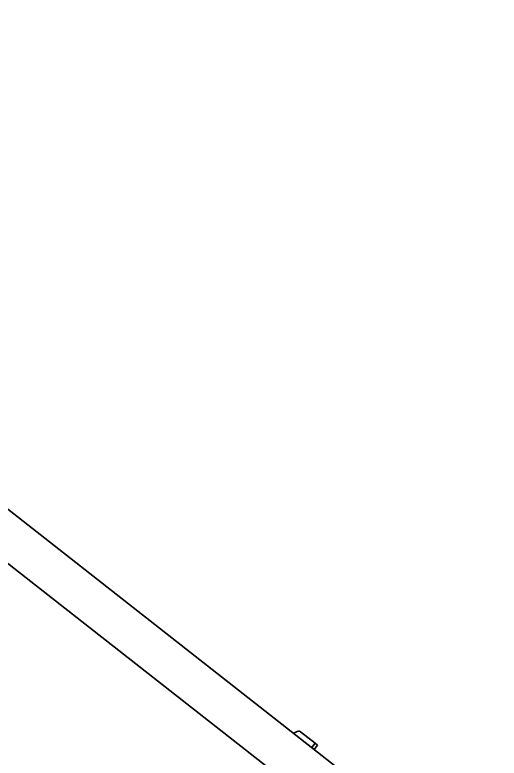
# Model space of a CAD drawing. Header units: millimetres. Extents: x -605 to 8012, y -2292 to 5879.
# Drawn here: x 821 to 1254, y 2545 to 3209 of the extents above; entities that cross this region are included whole.
import ezdxf

# ---------------------------------------------------------------- set-up
doc = ezdxf.new("R2010")
doc.units = ezdxf.units.MM
doc.header["$LTSCALE"] = 5
doc.layers.add('Arestas Visíveis', color=7, linetype='Continuous', lineweight=35)

msp = doc.modelspace()

# ---------------------------------------------------------------- linework, layer by layer
at = {"layer": 'Arestas Visíveis'}
for p, q in [((1254.12825, 2422.73187), (250.71116, 3209.00546)), ((1230.62855, 2392.74231), (227.21146, 3179.0159)), ((1072.35487, 2567.79993), (1070.34752, 2566.74171)), ((1089.78485, 2557.86291), (1076.65356, 2568.15254)), ((1086.7009, 2553.92727), (1089.78485, 2557.86291)), ((1088.81234, 2552.27275), (1086.7009, 2553.92727)), ((1091.89629, 2556.20839), (1088.81234, 2552.27275)), ((1091.89629, 2556.20839), (1089.78485, 2557.86291))]:
    msp.add_line(p, q, dxfattribs=at)
msp.add_ellipse((1070.48565, 2560.28126), major_axis=(6.1679, 7.87128), ratio=0.447759088, start_param=0, end_param=0.785398163, dxfattribs=at)

doc.saveas('drawing.dxf')
